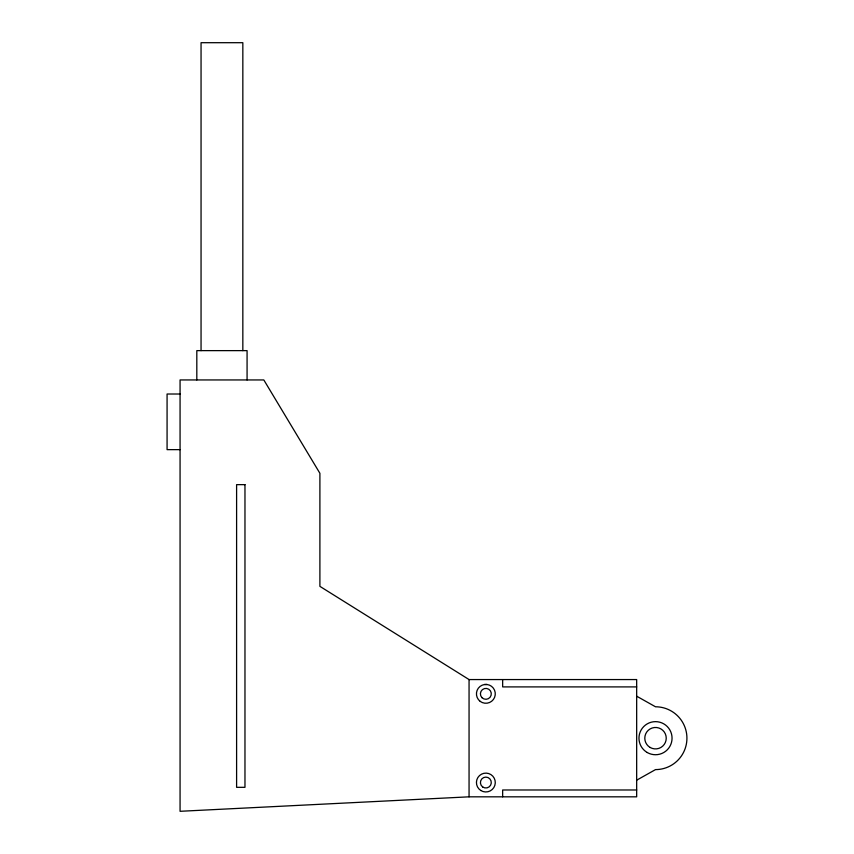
<?xml version="1.0" encoding="UTF-8"?>
<svg xmlns="http://www.w3.org/2000/svg" width="854" height="854" viewBox="0 0 854 854"><rect width="100%" height="100%" fill="white"/><g stroke="black" fill="none" stroke-linecap="round" stroke-linejoin="round"><path stroke-width="1.28" d="M636.668 780.193L655.509 769.603A31.406 31.406 0 0 0 686.926 738.187A31.406 31.406 0 0 0 655.509 706.781L636.668 696.191M469.059 796.825L180.066 811.3L180.066 379.945L263.822 379.945L319.898 473.287L319.898 586.356L469.059 679.56L636.668 679.56L636.668 796.825L469.059 796.825L469.059 679.56M484.538 684.513L487.004 684.492M180.066 394.014L167.074 394.014L167.074 449.642L180.066 449.642M636.668 686.904L502.654 686.904L502.654 679.56M636.668 789.982L502.654 789.982L502.654 796.825M247.073 379.945L247.073 350.631L196.815 350.631L196.815 379.945M242.835 350.631L242.835 42.7L201.053 42.7L201.053 350.631M244.97 484.645L236.601 484.645L236.601 787.324L244.97 787.324L244.97 484.645M650.15 747.474A10.718 10.718 0 0 0 666.237 738.187A10.718 10.718 0 0 0 650.15 728.91A10.718 10.718 0 0 0 650.15 747.474M647.236 752.513A16.546 16.546 0 0 0 672.055 738.187A16.546 16.546 0 0 0 647.236 723.861A16.546 16.546 0 0 0 647.236 752.513M480.802 790.494A9.426 9.426 0 0 0 495.277 782.947A9.426 9.426 0 0 0 481.496 774.183A9.426 9.426 0 0 0 480.802 790.494M480.194 701.369A9.426 9.426 0 0 0 495.213 694.985A9.426 9.426 0 0 0 482.168 685.175A9.426 9.426 0 0 0 480.194 701.369M482.691 786.972A5.444 5.444 0 0 0 491.274 783.075A5.444 5.444 0 0 0 483.61 777.588A5.444 5.444 0 0 0 482.691 786.972M482.008 697.697A5.444 5.444 0 0 0 491.114 695.252A5.444 5.444 0 0 0 484.453 688.58A5.444 5.444 0 0 0 482.008 697.697"/></g></svg>
